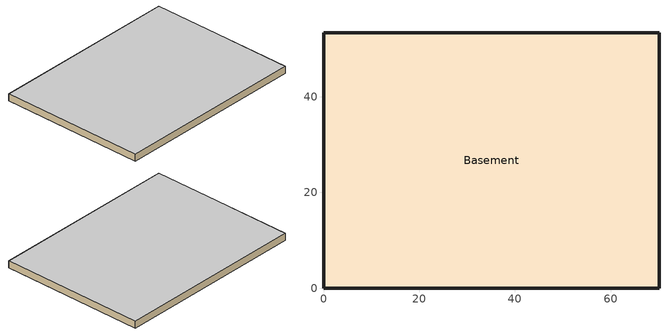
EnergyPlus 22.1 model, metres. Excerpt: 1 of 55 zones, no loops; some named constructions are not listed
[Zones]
Basement
 floor adiabatic (ext_slab_8in_with_carpet): 70.1,53.34 70.1,0 0,0 0,53.34 z-2.44
 wall ground (Basement_Wall_North_Cfactor): 70.1,53.34 0,53.34 z-2.44:0
 wall ground (Basement_Wall_East_Cfactor): 70.1,0 70.1,53.34 z-2.44:0
 wall ground (Basement_Wall_South_Cfactor): 0,0 70.1,0 z-2.44:0
 wall ground (Basement_Wall_West_Cfactor): 0,53.34 0,0 z-2.44:0
 ceiling adiabatic (int_slab_ceiling): 0,0 70.1,0 70.1,53.34 0,53.34 z0
[SCHEDULE:COMPACT]
ltg_sch7_ic; ltg_sch8_nursstn; ltg_sch2_er: Through: 12/31, For: SummerDesignDay, Until: 24:00, 1, For: WinterDesignDay, Until: 24:00, 0, For: Weekdays, Until: 8:00, 0.45, Until: 16:00, 0.81, Until: 24:00, 0.45, For: Saturday, Until: 8:00, 0.45, Until: 18:00, 0.72, Until: 24:00, 0.45, For: AllOtherDays, Until: 8:00, 0.45, Until: 16:00, 0.63, Until: 24:00, 0.45
ltg_sch3_record: Through: 12/31, For: SummerDesignDay, Until: 24:00, 1, For: WinterDesignDay, Until: 24:00, 0, For: Weekdays, Until: 7:00, 0.07563, Until: 8:00, 0.37813, Until: 16:00, 0.68063, Until: 23:00, 0.22688, Until: 24:00, 0.07563, For: Saturday, Until: 7:00, 0.07563, Until: 8:00, 0.15125, Until: 18:00, 0.3025, Until: 24:00, 0.07563, For: AllOtherDays, Until: 8:00, 0.03781, Until: 16:00, 0.07563, Until: 24:00, 0.03781
ltg_sch0_basement: Through: 12/31, For: SummerDesignDay, Until: 24:00, 1, For: WinterDesignDay, Until: 24:00, 0, For: Weekdays, Until: 7:00, 0.0732333, Until: 8:00, 0.366167, Until: 16:00, 0.6591, Until: 23:00, 0.2197, Until: 24:00, 0.0732333, For: Saturday, Until: 7:00, 0.0732333, Until: 8:00, 0.146467, Until: 18:00, 0.292933, Until: 24:00, 0.0732333, For: AllOtherDays, Until: 8:00, 0.0366167, Until: 16:00, 0.0732333, Until: 24:00, 0.0366167
ltg_sch11_physical_therapy; ltg_sch6_or: Through: 12/31, For: SummerDesignDay, Until: 24:00, 1, For: WinterDesignDay, Until: 24:00, 0, For: Weekdays, Until: 7:00, 0.09, Until: 8:00, 0.45, Until: 16:00, 0.81, Until: 23:00, 0.27, Until: 24:00, 0.09, For: Saturday, Until: 7:00, 0.09, Until: 8:00, 0.18, Until: 18:00, 0.36, Until: 24:00, 0.09, For: AllOtherDays, Until: 8:00, 0.045, Until: 16:00, 0.09, Until: 24:00, 0.045
ltg_sch5_nursestn_lobby1: Through: 12/31, For: SummerDesignDay, Until: 24:00, 1, For: WinterDesignDay, Until: 24:00, 0, For: Weekdays, Until: 7:00, 0.0846, Until: 8:00, 0.423, Until: 16:00, 0.7614, Until: 23:00, 0.2538, Until: 24:00, 0.0846, For: Saturday, Until: 7:00, 0.0846, Until: 8:00, 0.1692, Until: 18:00, 0.3384, Until: 24:00, 0.0846, For: AllOtherDays, Until: 8:00, 0.0423, Until: 16:00, 0.0846, Until: 24:00, 0.0423
